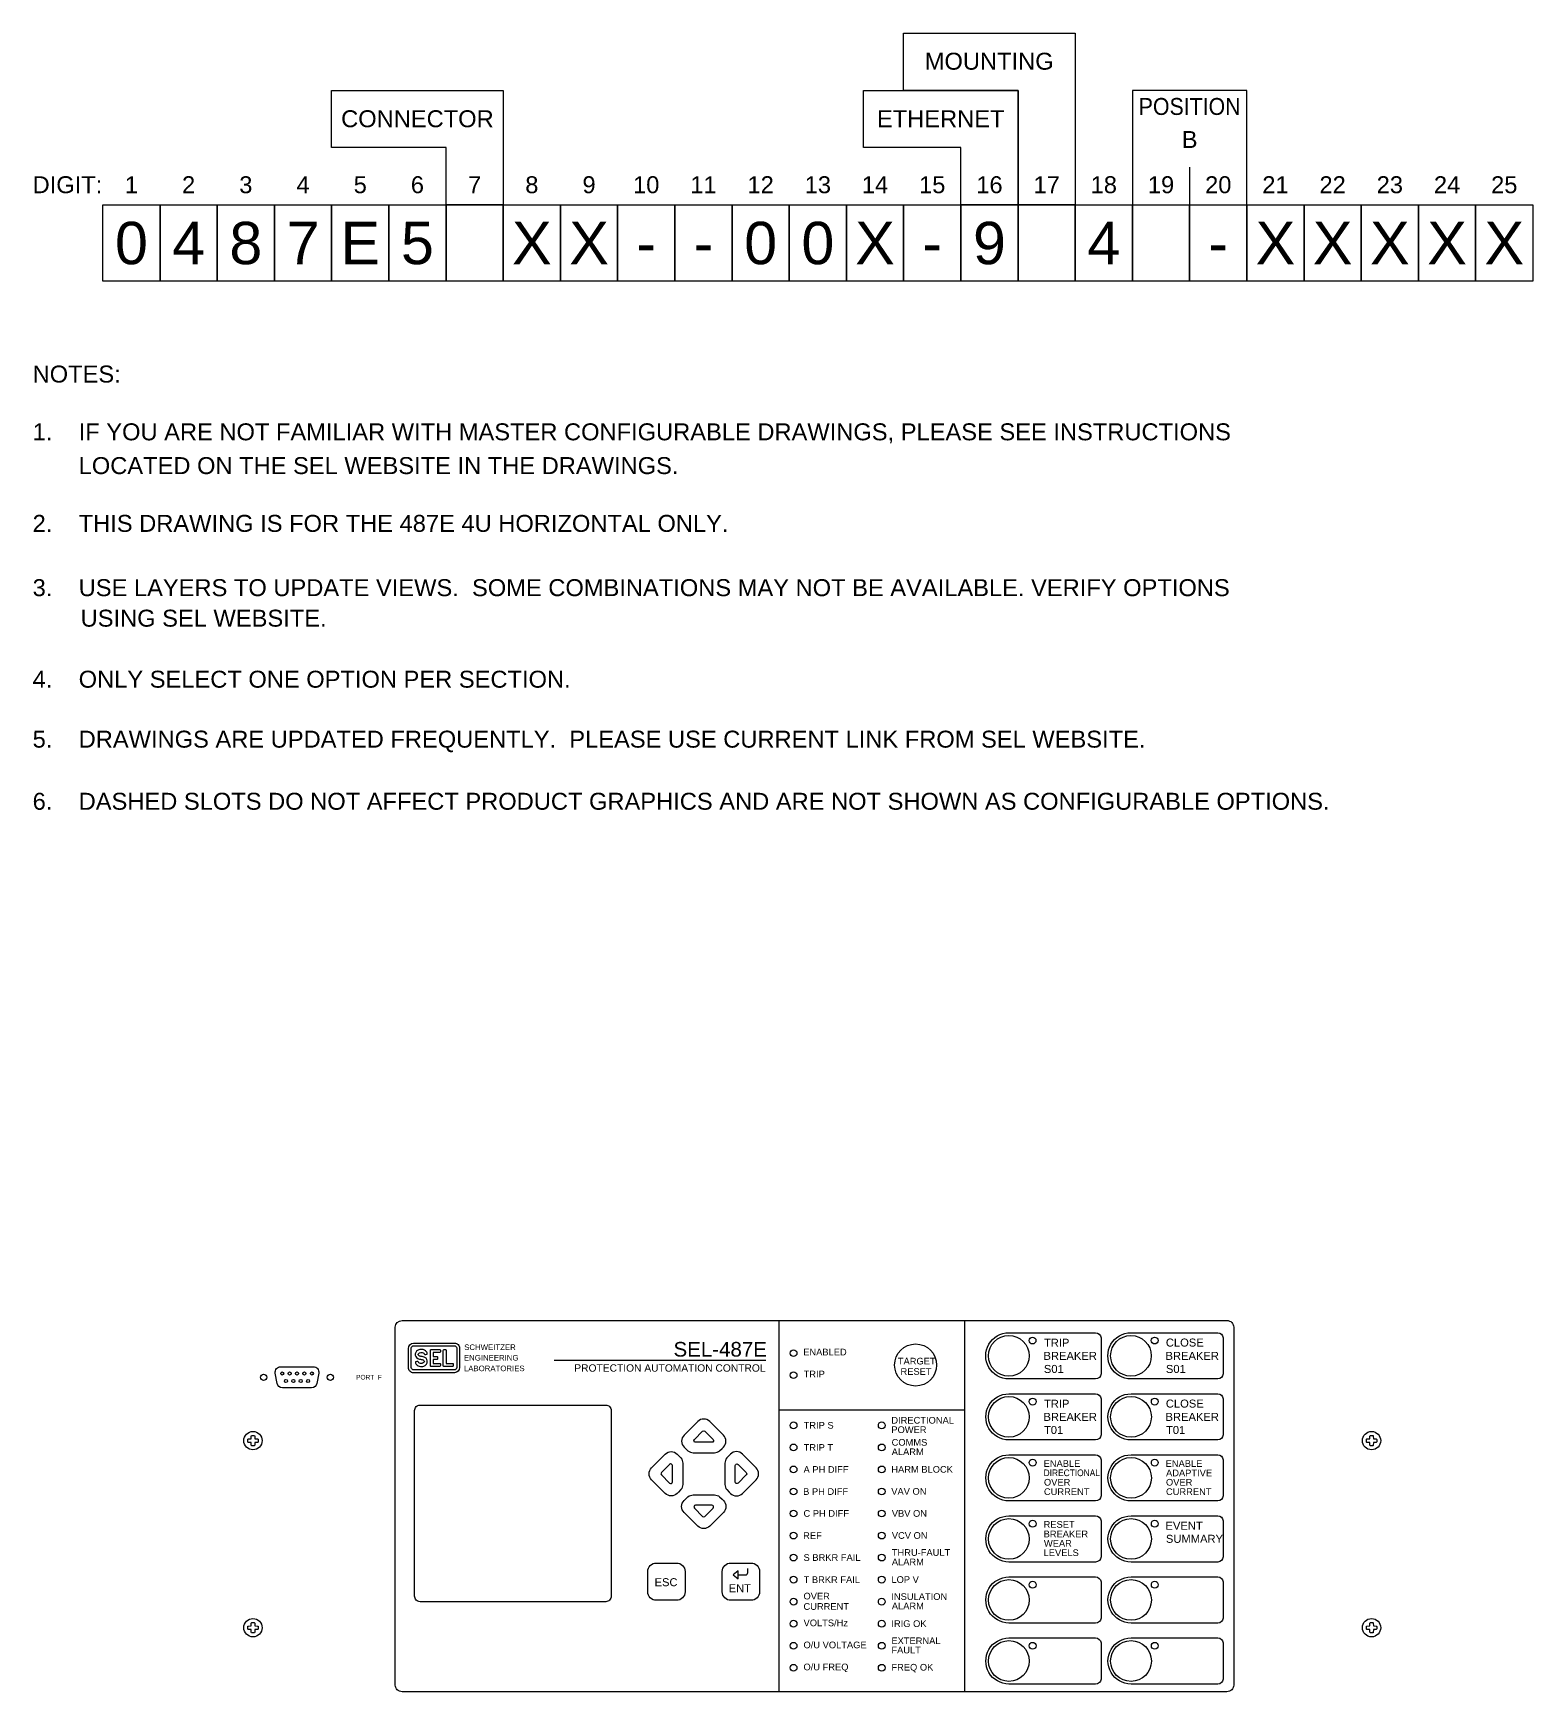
# Model space of a CAD drawing. Extents: x 0.5 to 47.5, y 0.5 to 35.2.
# Drawn here: x 0.51 to 22.63, y 10.76 to 35.22 of the extents above; entities that cross this region are included whole.
import ezdxf
from ezdxf.enums import TextEntityAlignment as Align

# ---------------------------------------------------------------- set-up
doc = ezdxf.new("R2010")
doc.units = 0
doc.header["$MEASUREMENT"] = 0
doc.layers.add('2.4__9__(2) 100-1000BASE & (3) 100BASE SFP Ports (Order SFP Transceivers Separately)', color=7, linetype='CONTINUOUS')
doc.layers.add('5.0_____[DWG]', color=7, linetype='CONTINUOUS')
doc.styles.add('Arial', font='arial.ttf')

msp = doc.modelspace()

# ---------------------------------------------------------------- linework, layer by layer
at = {"layer": '5.0_____[DWG]'}
for points in [[(15.036, 34.375), (13.348, 34.375), (13.348, 35.219), (15.879, 35.219), (15.879, 32.687), (15.036, 32.687), (15.036, 34.375)], [(6.598, 33.531), (4.911, 33.531), (4.911, 34.375), (7.442, 34.375), (7.442, 32.687), (6.598, 32.687), (6.598, 33.531)], [(14.192, 33.531), (12.754, 33.531), (12.754, 34.375), (15.036, 34.375), (15.036, 32.687), (14.192, 32.687), (14.192, 33.531)], [(10.907, 12.543), (10.832, 12.484), (10.907, 12.426)], [(10.907, 12.543), (10.832, 12.484), (10.907, 12.426)]]:
    msp.add_lwpolyline(points, close=True, dxfattribs=at)
for points in [[(18.411, 32.687), (18.411, 34.375), (16.723, 34.375), (16.723, 32.687), (18.411, 32.687)], [(17.567, 33.243), (17.567, 32.687)], [(2.379, 31.562), (1.536, 31.562), (1.536, 32.687), (2.379, 32.687), (2.379, 31.562)], [(3.223, 31.562), (2.379, 31.562), (2.379, 32.687), (3.223, 32.687), (3.223, 31.562)], [(4.067, 31.562), (3.223, 31.562), (3.223, 32.687), (4.067, 32.687), (4.067, 31.562)], [(4.911, 31.562), (4.067, 31.562), (4.067, 32.687), (4.911, 32.687), (4.911, 31.562)], [(5.754, 31.562), (4.911, 31.562), (4.911, 32.687), (5.754, 32.687), (5.754, 31.562)], [(6.598, 31.562), (5.754, 31.562), (5.754, 32.687), (6.598, 32.687), (6.598, 31.562)], [(7.442, 31.562), (6.598, 31.562), (6.598, 32.687), (7.442, 32.687), (7.442, 31.562)], [(8.286, 31.562), (7.442, 31.562), (7.442, 32.687), (8.286, 32.687), (8.286, 31.562)], [(9.129, 31.562), (8.286, 31.562), (8.286, 32.687), (9.129, 32.687), (9.129, 31.562)], [(9.973, 31.562), (9.129, 31.562), (9.129, 32.687), (9.973, 32.687), (9.973, 31.562)], [(10.817, 31.562), (9.973, 31.562), (9.973, 32.687), (10.817, 32.687), (10.817, 31.562)], [(11.661, 31.562), (10.817, 31.562), (10.817, 32.687), (11.661, 32.687), (11.661, 31.562)], [(12.504, 31.562), (11.661, 31.562), (11.661, 32.687), (12.504, 32.687), (12.504, 31.562)], [(13.348, 31.562), (12.504, 31.562), (12.504, 32.687), (13.348, 32.687), (13.348, 31.562)], [(14.192, 31.562), (13.348, 31.562), (13.348, 32.687), (14.192, 32.687), (14.192, 31.562)], [(15.036, 31.562), (14.192, 31.562), (14.192, 32.687), (15.036, 32.687), (15.036, 31.562)], [(15.879, 31.562), (15.036, 31.562), (15.036, 32.687), (15.879, 32.687), (15.879, 31.562)], [(16.723, 31.562), (15.879, 31.562), (15.879, 32.687), (16.723, 32.687), (16.723, 31.562)], [(17.567, 31.562), (16.723, 31.562), (16.723, 32.687), (17.567, 32.687), (17.567, 31.562)], [(18.411, 31.562), (17.567, 31.562), (17.567, 32.687), (18.411, 32.687), (18.411, 31.562)], [(19.254, 31.562), (18.411, 31.562), (18.411, 32.687), (19.254, 32.687), (19.254, 31.562)], [(20.098, 31.562), (19.254, 31.562), (19.254, 32.687), (20.098, 32.687), (20.098, 31.562)], [(20.942, 31.562), (20.098, 31.562), (20.098, 32.687), (20.942, 32.687), (20.942, 31.562)], [(21.786, 31.562), (20.942, 31.562), (20.942, 32.687), (21.786, 32.687), (21.786, 31.562)], [(22.629, 31.562), (21.786, 31.562), (21.786, 32.687), (22.629, 32.687), (22.629, 31.562)], [(11.506, 16.235), (11.506, 10.76)], [(14.246, 16.235), (14.246, 10.76)], [(11.317, 15.645), (8.192, 15.645)], [(11.505, 14.917), (14.245, 14.917)]]:
    msp.add_lwpolyline(points, dxfattribs=at)
for points in [[(5.949, 16.235), (18.117, 16.235, -0.414315), (18.217, 16.135), (18.217, 10.86, -0.414634), (18.117, 10.76), (5.949, 10.76, -0.414229), (5.849, 10.86), (5.849, 16.135, -0.414193)], [(6.119, 15.903), (6.722, 15.903, -0.41811), (6.797, 15.826), (6.797, 15.543, -0.404471), (6.722, 15.464), (6.119, 15.464, -0.41811), (6.044, 15.541), (6.044, 15.824, -0.404471)], [(14.9, 16.054), (16.18, 16.054, -0.385887), (16.261, 15.981), (16.261, 15.448, -0.395152), (16.18, 15.374), (14.9, 15.374, -1.000771)], [(16.701, 16.054), (17.981, 16.054, -0.385887), (18.062, 15.981), (18.062, 15.448, -0.395152), (17.981, 15.374), (16.701, 15.374, -1.000771)], [(6.125, 15.862), (6.718, 15.862, -0.378768), (6.758, 15.827), (6.758, 15.542, -0.441125), (6.718, 15.506), (6.125, 15.506, -0.378768), (6.086, 15.541), (6.086, 15.826, -0.441125)], [(6.229, 15.809, 0.192116), (6.165, 15.784, 0.12608), (6.145, 15.745, 0.336344), (6.181, 15.675, 0.087668), (6.233, 15.661, -0.022201), (6.248, 15.658, -0.039737), (6.259, 15.655, -0.23043), (6.278, 15.636, -0.182747), (6.276, 15.622, -0.221111), (6.242, 15.603, -0.058363), (6.22, 15.602, -0.13415), (6.198, 15.613, 0.006668), (6.185, 15.628, 0.085557), (6.183, 15.631, 0.231613), (6.152, 15.628, 0.170757), (6.146, 15.621, 0.118457), (6.148, 15.608, 0.153081), (6.174, 15.575, 0.186266), (6.238, 15.556, 0.192116), (6.302, 15.582, 0.12608), (6.322, 15.621, 0.336344), (6.286, 15.691, 0.087668), (6.234, 15.705, -0.022201), (6.219, 15.707, -0.039737), (6.208, 15.711, -0.23043), (6.189, 15.729, -0.182747), (6.191, 15.744, -0.221111), (6.226, 15.763, -0.058363), (6.247, 15.764, -0.13415), (6.27, 15.752, 0.006668), (6.282, 15.737, 0.085557), (6.285, 15.735, 0.231613), (6.315, 15.737, 0.170757), (6.321, 15.745, 0.118457), (6.32, 15.757, 0.153081), (6.294, 15.79, 0.186266)], [(6.379, 15.806), (6.505, 15.806, -0.424366), (6.516, 15.794), (6.516, 15.774, -0.404134), (6.505, 15.762), (6.41, 15.762), (6.41, 15.704), (6.466, 15.704, -0.477137), (6.474, 15.694), (6.474, 15.67, -0.353971), (6.466, 15.66), (6.41, 15.66), (6.41, 15.602), (6.505, 15.602, -0.424366), (6.516, 15.591), (6.516, 15.57, -0.404134), (6.505, 15.558), (6.379, 15.558, -0.432614), (6.367, 15.571), (6.367, 15.793, -0.396049)], [(6.567, 15.806), (6.589, 15.806, -0.432614), (6.601, 15.793), (6.601, 15.602), (6.693, 15.602, -0.424366), (6.705, 15.591), (6.705, 15.57, -0.404134), (6.693, 15.558), (6.567, 15.558, -0.432614), (6.556, 15.571), (6.556, 15.793, -0.396049)], [(4.158, 15.554), (4.643, 15.554, -0.46318), (4.72, 15.461), (4.693, 15.308, -0.363045), (4.615, 15.243), (4.185, 15.243, -0.360245), (4.107, 15.308), (4.08, 15.461, -0.463312)], [(8.955, 12.089), (6.215, 12.089, -0.414221), (6.135, 12.169), (6.135, 14.909, -0.414221), (6.215, 14.989), (8.955, 14.989, -0.414221), (9.035, 14.909), (9.035, 12.169, -0.414221)], [(14.901, 15.154), (16.18, 15.154, -0.385887), (16.261, 15.081), (16.261, 14.548, -0.395152), (16.18, 14.474), (14.901, 14.474, -1.000771)], [(16.702, 15.154), (17.981, 15.154, -0.385887), (18.062, 15.081), (18.062, 14.548, -0.395152), (17.981, 14.474), (16.702, 14.474, -1.000771)], [(10.556, 14.286, 0.176539), (10.634, 14.313), (10.671, 14.349), (10.69, 14.368, 0.414214), (10.69, 14.544), (10.488, 14.746, 0.414214), (10.311, 14.746), (10.11, 14.544, 0.414214), (10.11, 14.368), (10.129, 14.349), (10.166, 14.313, 0.176539), (10.244, 14.286)], [(10.417, 14.601), (10.538, 14.48, -0.66386), (10.521, 14.439), (10.278, 14.439, -0.66386), (10.262, 14.48), (10.383, 14.601, -0.408376)], [(10.09, 13.819, -0.176539), (10.063, 13.741), (10.027, 13.704), (10.008, 13.685, -0.414214), (9.832, 13.685), (9.63, 13.887, -0.414214), (9.63, 14.063), (9.832, 14.265, -0.414214), (10.008, 14.265), (10.027, 14.246), (10.063, 14.209, -0.176539), (10.09, 14.131)], [(10.712, 13.819, 0.176539), (10.739, 13.741), (10.775, 13.704), (10.794, 13.685, 0.414214), (10.97, 13.685), (11.172, 13.887, 0.414214), (11.172, 14.063), (10.97, 14.265, 0.414214), (10.794, 14.265), (10.775, 14.246), (10.739, 14.209, 0.176539), (10.712, 14.131)], [(14.901, 14.254), (16.18, 14.254, -0.385887), (16.261, 14.181), (16.261, 13.648, -0.395152), (16.18, 13.574), (14.901, 13.574, -1.000771)], [(16.702, 14.254), (17.981, 14.254, -0.385887), (18.062, 14.181), (18.062, 13.648, -0.395152), (17.981, 13.574), (16.702, 13.574, -1.000771)], [(9.775, 13.958), (9.896, 13.837, 0.66386), (9.937, 13.854), (9.937, 14.096, 0.66386), (9.896, 14.113), (9.775, 13.992, 0.408376)], [(11.027, 13.958), (10.906, 13.837, -0.66386), (10.865, 13.854), (10.865, 14.096, -0.66386), (10.906, 14.113), (11.027, 13.992, -0.408376)], [(10.556, 13.663, -0.176539), (10.634, 13.636), (10.671, 13.6), (10.69, 13.581, -0.414214), (10.69, 13.404), (10.488, 13.203, -0.414214), (10.311, 13.203), (10.11, 13.404, -0.414214), (10.11, 13.581), (10.129, 13.6), (10.166, 13.636, -0.176539), (10.244, 13.663)], [(10.417, 13.347), (10.538, 13.469, 0.66386), (10.521, 13.51), (10.278, 13.51, 0.66386), (10.262, 13.469), (10.383, 13.347, 0.408376)], [(14.901, 13.354), (16.18, 13.354, -0.385887), (16.261, 13.281), (16.261, 12.748, -0.395152), (16.18, 12.674), (14.901, 12.674, -1.000771)], [(16.702, 13.354), (17.981, 13.354, -0.385887), (18.062, 13.281), (18.062, 12.748, -0.395152), (17.981, 12.674), (16.702, 12.674, -1.000771)], [(9.699, 12.659), (9.999, 12.659, -0.414214), (10.124, 12.534), (10.124, 12.234, -0.414214), (9.999, 12.109), (9.699, 12.109, -0.414214), (9.574, 12.234), (9.574, 12.534, -0.414214)], [(9.699, 12.659), (9.999, 12.659, -0.414214), (10.124, 12.534), (10.124, 12.234, -0.414214), (9.999, 12.109), (9.699, 12.109, -0.414214), (9.574, 12.234), (9.574, 12.534, -0.414214)], [(10.798, 12.659), (11.098, 12.659, -0.414214), (11.223, 12.534), (11.223, 12.234, -0.414214), (11.098, 12.109), (10.798, 12.109, -0.414214), (10.673, 12.234), (10.673, 12.534, -0.414214)], [(10.798, 12.659), (11.098, 12.659, -0.414214), (11.223, 12.534), (11.223, 12.234, -0.414214), (11.098, 12.109), (10.798, 12.109, -0.414214), (10.673, 12.234), (10.673, 12.534, -0.414214)], [(14.901, 12.454), (16.18, 12.454, -0.385887), (16.261, 12.381), (16.261, 11.848, -0.395152), (16.18, 11.774), (14.901, 11.774, -1.000771)], [(16.702, 12.454), (17.981, 12.454, -0.385887), (18.062, 12.381), (18.062, 11.848, -0.395152), (17.981, 11.774), (16.702, 11.774, -1.000771)], [(14.901, 11.554), (16.18, 11.554, -0.385887), (16.261, 11.481), (16.261, 10.948, -0.395152), (16.18, 10.874), (14.901, 10.874, -1.000771)], [(16.702, 11.554), (17.981, 11.554, -0.385887), (18.062, 11.481), (18.062, 10.948, -0.395152), (17.981, 10.874), (16.702, 10.874, -1.000771)]]:
    msp.add_lwpolyline(points, format="xyb", close=True, dxfattribs=at)
for points in [[(3.767, 14.54, -0.391794), (3.776, 14.532), (3.778, 14.492, 0.399739), (3.779, 14.491), (3.819, 14.489, -0.391859), (3.827, 14.481), (3.827, 14.447, -0.391764), (3.819, 14.438), (3.779, 14.436, 0.399816), (3.778, 14.435), (3.776, 14.396, -0.391825), (3.767, 14.387), (3.75, 14.387), (3.734, 14.387, -0.391806), (3.725, 14.396), (3.723, 14.435, 0.399638), (3.722, 14.436), (3.682, 14.438, -0.391814), (3.674, 14.447), (3.674, 14.481, -0.39186), (3.682, 14.489), (3.722, 14.491, 0.399739), (3.723, 14.492), (3.725, 14.532, -0.391769), (3.734, 14.54), (3.75, 14.54), (3.767, 14.54)], [(20.267, 14.54, -0.391794), (20.276, 14.532), (20.278, 14.492, 0.399739), (20.279, 14.491), (20.319, 14.489, -0.391859), (20.327, 14.481), (20.327, 14.447, -0.391764), (20.319, 14.438), (20.279, 14.436, 0.399816), (20.278, 14.435), (20.276, 14.396, -0.391825), (20.267, 14.387), (20.25, 14.387), (20.234, 14.387, -0.391806), (20.225, 14.396), (20.223, 14.435, 0.399638), (20.222, 14.436), (20.182, 14.438, -0.391814), (20.174, 14.447), (20.174, 14.481, -0.39186), (20.182, 14.489), (20.222, 14.491, 0.399739), (20.223, 14.492), (20.225, 14.532, -0.391769), (20.234, 14.54), (20.25, 14.54), (20.267, 14.54)], [(10.907, 12.484), (11.015, 12.484, 0.414214), (11.05, 12.519), (11.05, 12.577)], [(10.907, 12.484), (11.015, 12.484, 0.414214), (11.05, 12.519), (11.05, 12.577)], [(3.767, 11.781, -0.391794), (3.776, 11.773), (3.778, 11.733, 0.399739), (3.779, 11.732), (3.819, 11.73, -0.391859), (3.827, 11.722), (3.827, 11.688, -0.391764), (3.819, 11.68), (3.779, 11.677, 0.399816), (3.778, 11.676), (3.776, 11.637, -0.391825), (3.767, 11.628), (3.75, 11.628), (3.734, 11.628, -0.391806), (3.725, 11.637), (3.723, 11.676, 0.399638), (3.722, 11.677), (3.682, 11.68, -0.391814), (3.674, 11.688), (3.674, 11.722, -0.39186), (3.682, 11.73), (3.722, 11.732, 0.399739), (3.723, 11.733), (3.725, 11.773, -0.391769), (3.734, 11.781), (3.75, 11.781), (3.767, 11.781)], [(20.267, 11.781, -0.391794), (20.276, 11.773), (20.278, 11.733, 0.399739), (20.279, 11.732), (20.319, 11.73, -0.391859), (20.327, 11.722), (20.327, 11.688, -0.391764), (20.319, 11.68), (20.279, 11.677, 0.399816), (20.278, 11.676), (20.276, 11.637, -0.391825), (20.267, 11.628), (20.25, 11.628), (20.234, 11.628, -0.391806), (20.225, 11.637), (20.223, 11.676, 0.399638), (20.222, 11.677), (20.182, 11.68, -0.391814), (20.174, 11.688), (20.174, 11.722, -0.39186), (20.182, 11.73), (20.222, 11.732, 0.399739), (20.223, 11.733), (20.225, 11.773, -0.391769), (20.234, 11.781), (20.25, 11.781), (20.267, 11.781)]]:
    msp.add_lwpolyline(points, format="xyb", dxfattribs=at)
for centre, radius in [((14.9, 15.714), 0.3), ((15.25, 15.939), 0.05), ((16.701, 15.714), 0.3), ((17.051, 15.939), 0.05), ((11.725, 15.754), 0.05), ((13.525, 15.579), 0.31), ((3.908, 15.398), 0.047), ((4.182, 15.454), 0.0225), ((4.291, 15.454), 0.0225), ((4.4, 15.454), 0.0225), ((4.509, 15.454), 0.0225), ((4.619, 15.454), 0.0225), ((4.892, 15.398), 0.047), ((11.725, 15.429), 0.05), ((4.237, 15.342), 0.0225), ((4.346, 15.342), 0.0225), ((4.455, 15.342), 0.0225), ((4.564, 15.342), 0.0225), ((14.901, 14.814), 0.3), ((15.251, 15.039), 0.05), ((16.702, 14.814), 0.3), ((17.052, 15.039), 0.05), ((11.725, 14.689), 0.05), ((13.025, 14.689), 0.05), ((3.75, 14.464), 0.135), ((20.25, 14.464), 0.135), ((11.725, 14.364), 0.05), ((13.025, 14.364), 0.05), ((14.901, 13.914), 0.3), ((15.251, 14.139), 0.05), ((16.702, 13.914), 0.3), ((17.052, 14.139), 0.05), ((11.725, 14.039), 0.05), ((13.025, 14.039), 0.05), ((11.725, 13.714), 0.05), ((13.025, 13.714), 0.05), ((11.725, 13.389), 0.05), ((13.025, 13.389), 0.05), ((14.901, 13.014), 0.3), ((15.251, 13.239), 0.05), ((16.702, 13.014), 0.3), ((17.052, 13.239), 0.05), ((11.725, 13.064), 0.05), ((13.025, 13.064), 0.05), ((11.725, 12.739), 0.05), ((13.025, 12.739), 0.05), ((11.725, 12.414), 0.05), ((13.025, 12.414), 0.05), ((14.901, 12.114), 0.3), ((15.251, 12.339), 0.05), ((16.702, 12.114), 0.3), ((17.052, 12.339), 0.05), ((11.725, 12.089), 0.05), ((13.025, 12.089), 0.05), ((3.75, 11.705), 0.135), ((11.725, 11.764), 0.05), ((13.025, 11.764), 0.05), ((20.25, 11.705), 0.135), ((14.901, 11.214), 0.3), ((16.702, 11.214), 0.3), ((11.725, 11.439), 0.05), ((13.025, 11.439), 0.05), ((15.251, 11.439), 0.05), ((17.052, 11.439), 0.05), ((11.725, 11.114), 0.05), ((13.025, 11.114), 0.05)]:
    msp.add_circle(centre, radius, dxfattribs=at)

# ---------------------------------------------------------------- texts
at = {"layer": '2.4__9__(2) 100-1000BASE & (3) 100BASE SFP Ports (Order SFP Transceivers Separately)', "style": 'Arial'}
msp.add_text('9', height=0.625, dxfattribs=at).set_placement((14.614, 31.812), align=Align.CENTER)
at = {"layer": '5.0_____[DWG]', "style": 'Arial'}
for s, height, p in [('MOUNTING', 0.25, (14.61, 34.68)), ('CONNECTOR', 0.25, (6.176, 33.832)), ('ETHERNET', 0.25, (13.895, 33.832)), ('B', 0.25, (17.567, 33.526)), ('1', 0.25, (1.958, 32.859)), ('2', 0.25, (2.801, 32.859)), ('3', 0.25, (3.645, 32.859)), ('4', 0.25, (4.489, 32.859)), ('5', 0.25, (5.333, 32.859)), ('6', 0.25, (6.176, 32.859)), ('7', 0.25, (7.02, 32.859)), ('8', 0.25, (7.864, 32.859)), ('9', 0.25, (8.708, 32.859)), ('10', 0.25, (9.551, 32.859)), ('11', 0.25, (10.395, 32.859)), ('12', 0.25, (11.239, 32.859)), ('13', 0.25, (12.083, 32.859)), ('14', 0.25, (12.926, 32.859)), ('15', 0.25, (13.77, 32.859)), ('16', 0.25, (14.614, 32.859)), ('17', 0.25, (15.458, 32.859)), ('18', 0.25, (16.301, 32.859)), ('19', 0.25, (17.145, 32.859)), ('20', 0.25, (17.989, 32.859)), ('21', 0.25, (18.833, 32.859)), ('22', 0.25, (19.676, 32.859)), ('23', 0.25, (20.52, 32.859)), ('24', 0.25, (21.364, 32.859)), ('25', 0.25, (22.208, 32.859)), ('0', 0.625, (1.958, 31.812)), ('4', 0.625, (2.801, 31.812)), ('8', 0.625, (3.645, 31.812)), ('7', 0.625, (4.489, 31.812)), ('E', 0.625, (5.333, 31.812)), ('5', 0.625, (6.176, 31.812)), ('X', 0.625, (7.864, 31.812)), ('X', 0.625, (8.708, 31.812)), ('0', 0.625, (11.239, 31.812)), ('0', 0.625, (12.083, 31.812)), ('X', 0.625, (12.926, 31.812)), ('4', 0.625, (16.301, 31.812)), ('X', 0.625, (18.833, 31.812)), ('X', 0.625, (19.676, 31.812)), ('X', 0.625, (20.52, 31.812)), ('X', 0.625, (21.364, 31.812)), ('X', 0.625, (22.208, 31.812)), ('-', 0.625, (9.551, 31.812)), ('-', 0.625, (10.395, 31.812)), ('-', 0.625, (13.77, 31.812)), ('-', 0.625, (17.989, 31.812))]:
    msp.add_text(s, height=height, dxfattribs=at).set_placement(p, align=Align.CENTER)
at = {"layer": '5.0_____[DWG]', "style": 'Arial', "width": 0.9}
msp.add_text('POSITION', height=0.25, dxfattribs=at).set_placement((17.567, 34.013), align=Align.CENTER)
at = {"layer": '5.0_____[DWG]', "style": 'Arial'}
for s, height, p in [('DIGIT:', 0.25, (0.5, 32.859)), ('NOTES:', 0.25, (0.5, 30.067)), ('1.    IF YOU ARE NOT FAMILIAR WITH MASTER CONFIGURABLE DRAWINGS, PLEASE SEE INSTRUCTIONS', 0.25, (0.5, 29.215)), ('       LOCATED ON THE SEL WEBSITE IN THE DRAWINGS.', 0.25, (0.5, 28.717)), ('2.    THIS DRAWING IS FOR THE 487E 4U HORIZONTAL ONLY.', 0.25, (0.5, 27.865)), ('3.    USE LAYERS TO UPDATE VIEWS.  SOME COMBINATIONS MAY NOT BE AVAILABLE. VERIFY OPTIONS', 0.25, (0.5, 26.917)), ('       USING SEL WEBSITE.', 0.25, (0.529, 26.467)), ('4.    ONLY SELECT ONE OPTION PER SECTION.', 0.25, (0.5, 25.567)), ('5.    DRAWINGS ARE UPDATED FREQUENTLY.  PLEASE USE CURRENT LINK FROM SEL WEBSITE.', 0.25, (0.5, 24.683)), ('6.    DASHED SLOTS DO NOT AFFECT PRODUCT GRAPHICS AND ARE NOT SHOWN AS CONFIGURABLE OPTIONS.', 0.25, (0.5, 23.767)), ('TRIP', 0.118, (15.418, 15.849)), ('CLOSE', 0.118, (17.216, 15.851)), ('SCHWEITZER', 0.0824, (6.866, 15.8)), ('ENGINEERING', 0.08237, (6.862, 15.644)), ('ENABLED', 0.0983, (11.867, 15.721)), ('TARGET', 0.0983, (13.263, 15.587)), ('BREAKER', 0.118, (15.411, 15.655)), ('BREAKER', 0.118, (17.211, 15.655)), ('PORT  F', 0.0688, (5.272, 15.365)), ('LABORATORIES', 0.08237, (6.862, 15.488)), ('TRIP', 0.0983, (11.873, 15.397)), ('RESET', 0.0983, (13.302, 15.434)), ('S01', 0.118, (15.417, 15.462)), ('S01', 0.118, (17.217, 15.462)), ('TRIP', 0.118, (15.418, 14.949)), ('CLOSE', 0.118, (17.216, 14.951)), ('TRIP S', 0.0983, (11.873, 14.641)), ('DIRECTIONAL', 0.09833, (13.167, 14.715)), ('POWER', 0.0983, (13.167, 14.576)), ('T01', 0.118, (15.418, 14.562)), ('BREAKER', 0.118, (15.411, 14.755)), ('T01', 0.118, (17.218, 14.562)), ('BREAKER', 0.118, (17.211, 14.755)), ('COMMS', 0.0983, (13.171, 14.389)), ('TRIP T', 0.0983, (11.873, 14.314)), ('ALARM', 0.0983, (13.172, 14.25)), ('A PH DIFF', 0.0983, (11.872, 13.989)), ('HARM BLOCK', 0.0983, (13.167, 13.991)), ('ENABLE', 0.0983, (15.413, 14.077)), ('ADAPTIVE', 0.0983, (17.219, 13.938)), ('ENABLE', 0.0983, (17.213, 14.077)), ('B PH DIFF', 0.0983, (11.866, 13.664)), ('VAV ON', 0.0983, (13.166, 13.666)), ('OVER', 0.0983, (15.418, 13.801)), ('CURRENT', 0.0983, (15.418, 13.662)), ('OVER', 0.0983, (17.218, 13.801)), ('CURRENT', 0.0983, (17.218, 13.662)), ('C PH DIFF', 0.0983, (11.871, 13.341)), ('VBV ON', 0.0983, (13.174, 13.341)), ('RESET', 0.0983, (15.413, 13.179)), ('EVENT', 0.118, (17.211, 13.149)), ('REF', 0.0983, (11.866, 13.014)), ('VCV ON', 0.0983, (13.174, 13.016)), ('WEAR', 0.0983, (15.418, 12.899)), ('BREAKER', 0.0983, (15.413, 13.038)), ('SUMMARY', 0.118, (17.217, 12.957)), ('S BRKR FAIL', 0.09833, (11.872, 12.691)), ('ALARM', 0.0983, (13.174, 12.626)), ('THRU-FAULT', 0.0983, (13.174, 12.765)), ('LEVELS', 0.0983, (15.413, 12.762)), ('ESC', 0.118, (9.674, 12.317)), ('ENT', 0.118, (10.767, 12.229)), ('T BRKR FAIL', 0.09833, (11.873, 12.364)), ('LOP V', 0.0983, (13.168, 12.366)), ('OVER', 0.0983, (11.871, 12.122)), ('CURRENT', 0.0983, (11.871, 11.969)), ('ALARM', 0.0983, (13.174, 11.976)), ('INSULATION', 0.0983, (13.167, 12.115)), ('VOLTS/Hz', 0.0983, (11.872, 11.727)), ('IRIG OK', 0.0983, (13.167, 11.716)), ('O/U VOLTAGE', 0.09833, (11.871, 11.402)), ('EXTERNAL', 0.0983, (13.168, 11.463)), ('FAULT', 0.0983, (13.168, 11.326)), ('O/U FREQ', 0.0983, (11.871, 11.077)), ('FREQ OK', 0.0983, (13.168, 11.073))]:
    msp.add_text(s, height=height, dxfattribs=at).set_placement(p)
for s, height, p in [('SEL-487E', 0.2163, (11.331, 15.703)), ('PROTECTION AUTOMATION CONTROL', 0.10817, (11.311, 15.481))]:
    msp.add_text(s, height=height, dxfattribs=at).set_placement(p, align=Align.RIGHT)
at = {"layer": '5.0_____[DWG]', "style": 'Arial', "width": 0.9}
msp.add_text('DIRECTIONAL', height=0.09833, dxfattribs=at).set_placement((15.413, 13.94))

doc.saveas('drawing.dxf')
